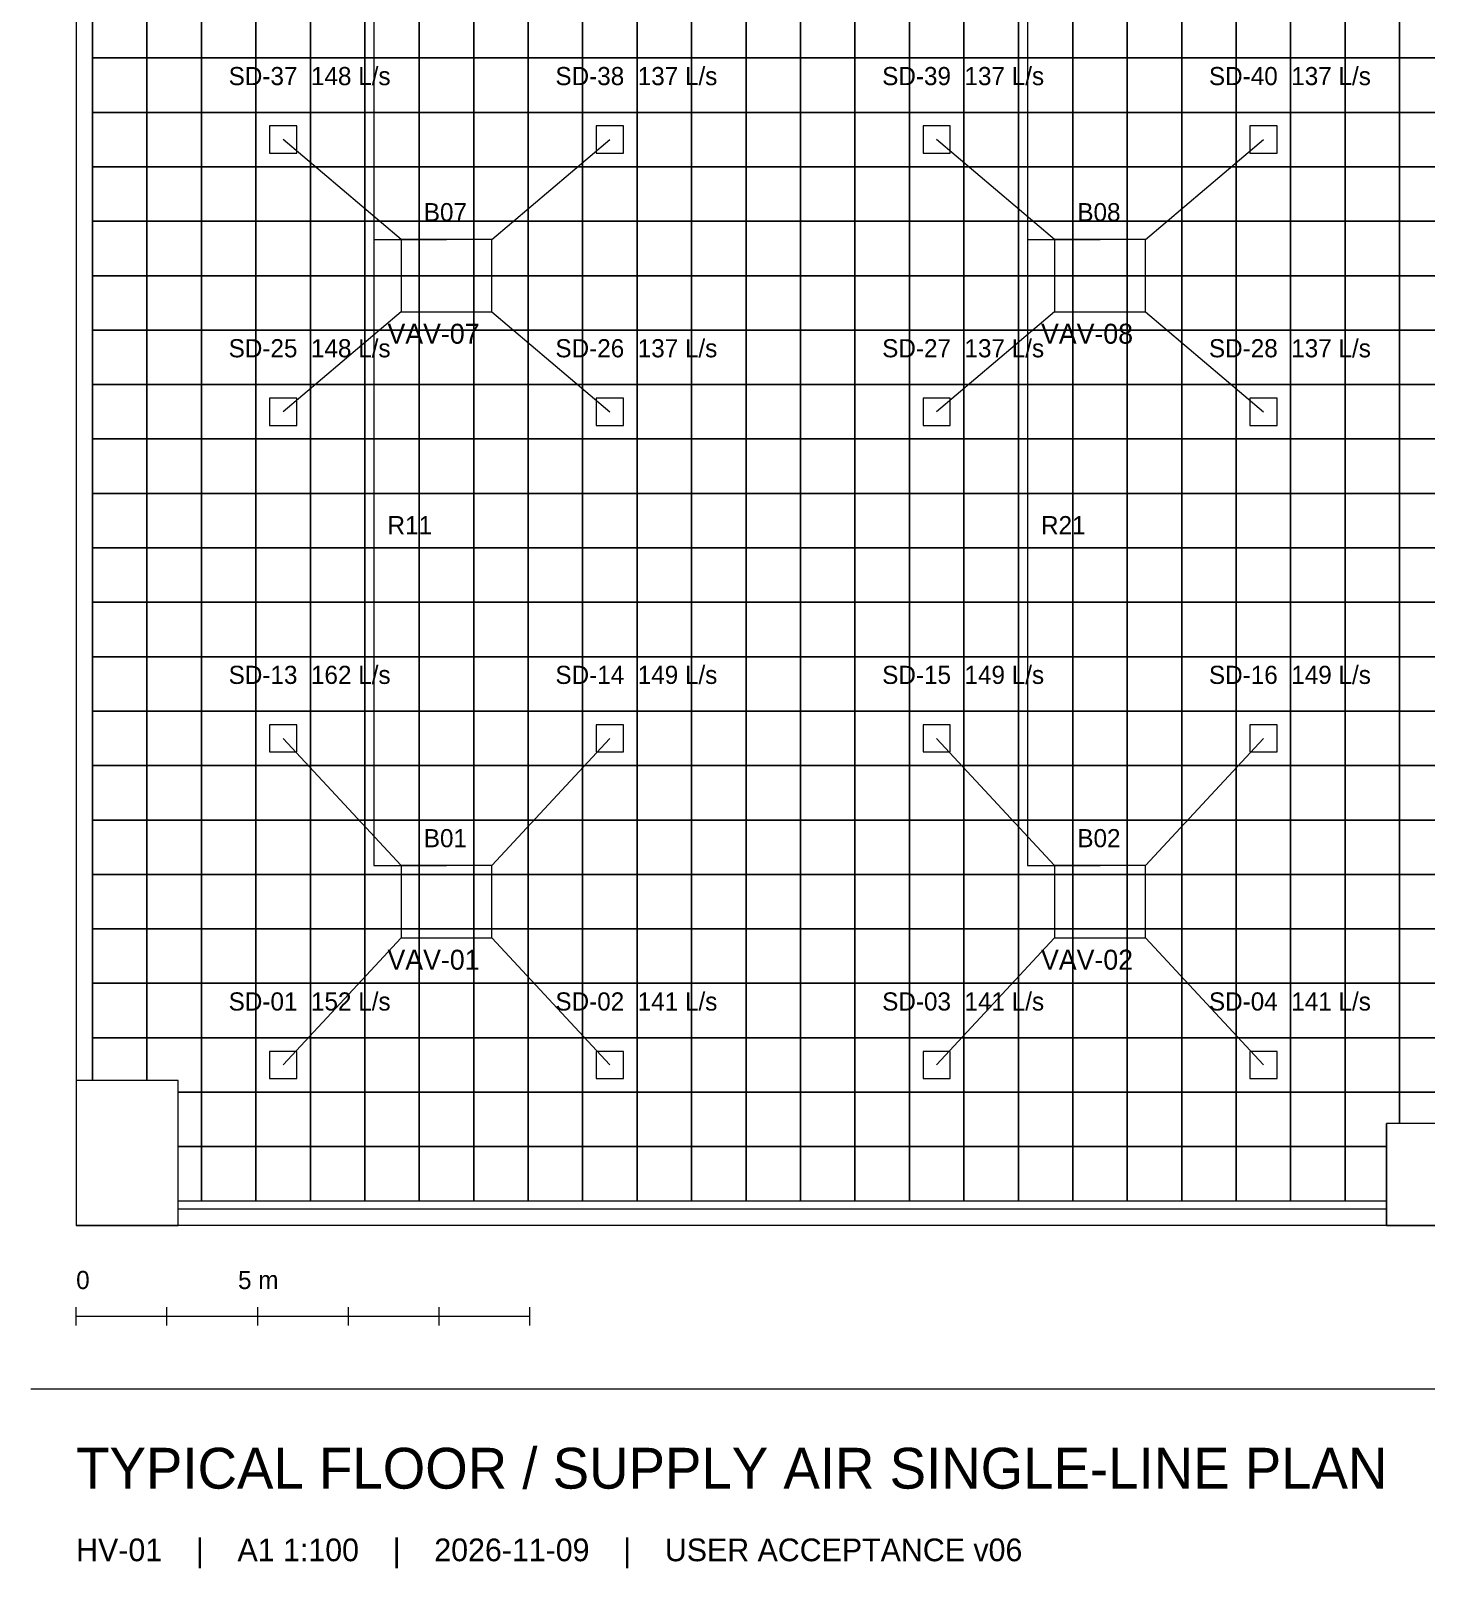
# Model space of a CAD drawing. Header units: millimetres. Extents: x 63846 to 141574, y 12149 to 46142.
# Drawn here: x 63846 to 79220, y 12149 to 29096 of the extents above; entities that cross this region are included whole.
import ezdxf

# ---------------------------------------------------------------- set-up
doc = ezdxf.new("R2010")
doc.units = ezdxf.units.MM
for name, color, linetype, lineweight in [('ARCH', 8, 'Continuous', 5), ('Ceiling Grid', 9, 'Continuous', 5), ('M-DUCT', 5, 'Continuous', 40), ('M-DUCT-TEXT', 5, 'Continuous', 18), ('M-FLEX', 3, 'Continuous', 18), ('M-SUP-DIFF', 5, 'Continuous', 30), ('M-TEXT', 7, 'Continuous', 18), ('M-VAV', 6, 'Continuous', 30)]:
    doc.layers.add(name, color=color, linetype=linetype, lineweight=lineweight)

msp = doc.modelspace()

# ---------------------------------------------------------------- linework, layer by layer
at = {"layer": 'ARCH', "linetype": 'ByBlock', "lineweight": 9}
for p, q in [((64346, 38776), (64346, 15926)), ((64526, 30363), (64526, 17526))]:
    msp.add_line(p, q, dxfattribs=at)
at = {"layer": 'ARCH', "lineweight": 15}
for p, q in [((78783, 15926), (78783, 17051)), ((78783, 16106), (65471, 16106)), ((109346, 15926), (64346, 15926))]:
    msp.add_line(p, q, dxfattribs=at)
for points in [[(64346, 15926), (65471, 15926), (65471, 17526), (64346, 17526)], [(78783, 15926), (79908, 15926), (79908, 17051), (78783, 17051)]]:
    msp.add_lwpolyline(points, close=True, dxfattribs=at)
at = {"layer": 'Ceiling Grid', "lineweight": 15}
for p, q in [((64526, 17996), (65126, 17996)), ((64526, 17526), (64526, 17996)), ((65126, 17996), (65126, 17526)), ((65471, 17396), (65726, 17396)), ((65726, 17396), (65726, 16796)), ((78326, 17396), (78926, 17396)), ((78326, 16796), (78326, 17396)), ((78926, 17396), (78926, 17051)), ((78926, 17396), (79526, 17396)), ((78926, 17051), (78926, 17396)), ((65726, 16796), (65471, 16796)), ((65471, 16796), (65726, 16796)), ((65726, 16796), (65726, 16196)), ((78783, 16796), (78326, 16796)), ((78326, 16796), (78783, 16796)), ((78326, 16196), (78326, 16796)), ((65726, 16196), (65471, 16196)), ((78783, 16196), (78326, 16196))]:
    msp.add_line(p, q, dxfattribs=at)
for points in [[(64526, 29396), (65126, 29396), (65126, 28796), (64526, 28796)], [(65126, 29396), (65726, 29396), (65726, 28796), (65126, 28796)], [(65726, 29396), (66326, 29396), (66326, 28796), (65726, 28796)], [(66326, 29396), (66926, 29396), (66926, 28796), (66326, 28796)], [(66926, 29396), (67526, 29396), (67526, 28796), (66926, 28796)], [(67526, 29396), (68126, 29396), (68126, 28796), (67526, 28796)], [(68126, 29396), (68726, 29396), (68726, 28796), (68126, 28796)], [(68726, 29396), (69326, 29396), (69326, 28796), (68726, 28796)], [(69326, 29396), (69926, 29396), (69926, 28796), (69326, 28796)], [(69926, 29396), (70526, 29396), (70526, 28796), (69926, 28796)], [(70526, 29396), (71126, 29396), (71126, 28796), (70526, 28796)], [(71126, 29396), (71726, 29396), (71726, 28796), (71126, 28796)], [(71726, 29396), (72326, 29396), (72326, 28796), (71726, 28796)], [(72326, 29396), (72926, 29396), (72926, 28796), (72326, 28796)], [(72926, 29396), (73526, 29396), (73526, 28796), (72926, 28796)], [(73526, 29396), (74126, 29396), (74126, 28796), (73526, 28796)], [(74126, 29396), (74726, 29396), (74726, 28796), (74126, 28796)], [(74726, 29396), (75326, 29396), (75326, 28796), (74726, 28796)], [(75326, 29396), (75926, 29396), (75926, 28796), (75326, 28796)], [(75926, 29396), (76526, 29396), (76526, 28796), (75926, 28796)], [(76526, 29396), (77126, 29396), (77126, 28796), (76526, 28796)], [(77126, 29396), (77726, 29396), (77726, 28796), (77126, 28796)], [(77726, 29396), (78326, 29396), (78326, 28796), (77726, 28796)], [(78326, 29396), (78926, 29396), (78926, 28796), (78326, 28796)], [(78926, 29396), (79526, 29396), (79526, 28796), (78926, 28796)], [(64526, 28796), (65126, 28796), (65126, 28196), (64526, 28196)], [(65126, 28796), (65726, 28796), (65726, 28196), (65126, 28196)], [(65726, 28796), (66326, 28796), (66326, 28196), (65726, 28196)], [(66326, 28796), (66926, 28796), (66926, 28196), (66326, 28196)], [(66926, 28796), (67526, 28796), (67526, 28196), (66926, 28196)], [(67526, 28796), (68126, 28796), (68126, 28196), (67526, 28196)], [(68126, 28796), (68726, 28796), (68726, 28196), (68126, 28196)], [(68726, 28796), (69326, 28796), (69326, 28196), (68726, 28196)], [(69326, 28796), (69926, 28796), (69926, 28196), (69326, 28196)], [(69926, 28796), (70526, 28796), (70526, 28196), (69926, 28196)], [(70526, 28796), (71126, 28796), (71126, 28196), (70526, 28196)], [(71126, 28796), (71726, 28796), (71726, 28196), (71126, 28196)], [(71726, 28796), (72326, 28796), (72326, 28196), (71726, 28196)], [(72326, 28796), (72926, 28796), (72926, 28196), (72326, 28196)], [(72926, 28796), (73526, 28796), (73526, 28196), (72926, 28196)], [(73526, 28796), (74126, 28796), (74126, 28196), (73526, 28196)], [(74126, 28796), (74726, 28796), (74726, 28196), (74126, 28196)], [(74726, 28796), (75326, 28796), (75326, 28196), (74726, 28196)], [(75326, 28796), (75926, 28796), (75926, 28196), (75326, 28196)], [(75926, 28796), (76526, 28796), (76526, 28196), (75926, 28196)], [(76526, 28796), (77126, 28796), (77126, 28196), (76526, 28196)], [(77126, 28796), (77726, 28796), (77726, 28196), (77126, 28196)], [(77726, 28796), (78326, 28796), (78326, 28196), (77726, 28196)], [(78326, 28796), (78926, 28796), (78926, 28196), (78326, 28196)], [(78926, 28796), (79526, 28796), (79526, 28196), (78926, 28196)], [(64526, 28196), (65126, 28196), (65126, 27596), (64526, 27596)], [(65126, 28196), (65726, 28196), (65726, 27596), (65126, 27596)], [(65726, 28196), (66326, 28196), (66326, 27596), (65726, 27596)], [(66326, 28196), (66926, 28196), (66926, 27596), (66326, 27596)], [(66926, 28196), (67526, 28196), (67526, 27596), (66926, 27596)], [(67526, 28196), (68126, 28196), (68126, 27596), (67526, 27596)], [(68126, 28196), (68726, 28196), (68726, 27596), (68126, 27596)], [(68726, 28196), (69326, 28196), (69326, 27596), (68726, 27596)], [(69326, 28196), (69926, 28196), (69926, 27596), (69326, 27596)], [(69926, 28196), (70526, 28196), (70526, 27596), (69926, 27596)], [(70526, 28196), (71126, 28196), (71126, 27596), (70526, 27596)], [(71126, 28196), (71726, 28196), (71726, 27596), (71126, 27596)], [(71726, 28196), (72326, 28196), (72326, 27596), (71726, 27596)], [(72326, 28196), (72926, 28196), (72926, 27596), (72326, 27596)], [(72926, 28196), (73526, 28196), (73526, 27596), (72926, 27596)], [(73526, 28196), (74126, 28196), (74126, 27596), (73526, 27596)], [(74126, 28196), (74726, 28196), (74726, 27596), (74126, 27596)], [(74726, 28196), (75326, 28196), (75326, 27596), (74726, 27596)], [(75326, 28196), (75926, 28196), (75926, 27596), (75326, 27596)], [(75926, 28196), (76526, 28196), (76526, 27596), (75926, 27596)], [(76526, 28196), (77126, 28196), (77126, 27596), (76526, 27596)], [(77126, 28196), (77726, 28196), (77726, 27596), (77126, 27596)], [(77726, 28196), (78326, 28196), (78326, 27596), (77726, 27596)], [(78326, 28196), (78926, 28196), (78926, 27596), (78326, 27596)], [(78926, 28196), (79526, 28196), (79526, 27596), (78926, 27596)], [(64526, 27596), (65126, 27596), (65126, 26996), (64526, 26996)], [(65126, 27596), (65726, 27596), (65726, 26996), (65126, 26996)], [(65726, 27596), (66326, 27596), (66326, 26996), (65726, 26996)], [(66326, 27596), (66926, 27596), (66926, 26996), (66326, 26996)], [(66926, 27596), (67526, 27596), (67526, 26996), (66926, 26996)], [(67526, 27596), (68126, 27596), (68126, 26996), (67526, 26996)], [(68126, 27596), (68726, 27596), (68726, 26996), (68126, 26996)], [(68726, 27596), (69326, 27596), (69326, 26996), (68726, 26996)], [(69326, 27596), (69926, 27596), (69926, 26996), (69326, 26996)], [(69926, 27596), (70526, 27596), (70526, 26996), (69926, 26996)], [(70526, 27596), (71126, 27596), (71126, 26996), (70526, 26996)], [(71126, 27596), (71726, 27596), (71726, 26996), (71126, 26996)], [(71726, 27596), (72326, 27596), (72326, 26996), (71726, 26996)], [(72326, 27596), (72926, 27596), (72926, 26996), (72326, 26996)], [(72926, 27596), (73526, 27596), (73526, 26996), (72926, 26996)], [(73526, 27596), (74126, 27596), (74126, 26996), (73526, 26996)], [(74126, 27596), (74726, 27596), (74726, 26996), (74126, 26996)], [(74726, 27596), (75326, 27596), (75326, 26996), (74726, 26996)], [(75326, 27596), (75926, 27596), (75926, 26996), (75326, 26996)], [(75926, 27596), (76526, 27596), (76526, 26996), (75926, 26996)], [(76526, 27596), (77126, 27596), (77126, 26996), (76526, 26996)], [(77126, 27596), (77726, 27596), (77726, 26996), (77126, 26996)], [(77726, 27596), (78326, 27596), (78326, 26996), (77726, 26996)], [(78326, 27596), (78926, 27596), (78926, 26996), (78326, 26996)], [(78926, 27596), (79526, 27596), (79526, 26996), (78926, 26996)], [(64526, 26996), (65126, 26996), (65126, 26396), (64526, 26396)], [(65126, 26996), (65726, 26996), (65726, 26396), (65126, 26396)], [(65726, 26996), (66326, 26996), (66326, 26396), (65726, 26396)], [(66326, 26996), (66926, 26996), (66926, 26396), (66326, 26396)], [(66926, 26996), (67526, 26996), (67526, 26396), (66926, 26396)], [(67526, 26996), (68126, 26996), (68126, 26396), (67526, 26396)], [(68126, 26996), (68726, 26996), (68726, 26396), (68126, 26396)], [(68726, 26996), (69326, 26996), (69326, 26396), (68726, 26396)], [(69326, 26996), (69926, 26996), (69926, 26396), (69326, 26396)], [(69926, 26996), (70526, 26996), (70526, 26396), (69926, 26396)], [(70526, 26996), (71126, 26996), (71126, 26396), (70526, 26396)], [(71126, 26996), (71726, 26996), (71726, 26396), (71126, 26396)], [(71726, 26996), (72326, 26996), (72326, 26396), (71726, 26396)], [(72326, 26996), (72926, 26996), (72926, 26396), (72326, 26396)], [(72926, 26996), (73526, 26996), (73526, 26396), (72926, 26396)], [(73526, 26996), (74126, 26996), (74126, 26396), (73526, 26396)], [(74126, 26996), (74726, 26996), (74726, 26396), (74126, 26396)], [(74726, 26996), (75326, 26996), (75326, 26396), (74726, 26396)], [(75326, 26996), (75926, 26996), (75926, 26396), (75326, 26396)], [(75926, 26996), (76526, 26996), (76526, 26396), (75926, 26396)], [(76526, 26996), (77126, 26996), (77126, 26396), (76526, 26396)], [(77126, 26996), (77726, 26996), (77726, 26396), (77126, 26396)], [(77726, 26996), (78326, 26996), (78326, 26396), (77726, 26396)], [(78326, 26996), (78926, 26996), (78926, 26396), (78326, 26396)], [(78926, 26996), (79526, 26996), (79526, 26396), (78926, 26396)], [(64526, 26396), (65126, 26396), (65126, 25796), (64526, 25796)], [(65126, 26396), (65726, 26396), (65726, 25796), (65126, 25796)], [(65726, 26396), (66326, 26396), (66326, 25796), (65726, 25796)], [(66326, 26396), (66926, 26396), (66926, 25796), (66326, 25796)], [(66926, 26396), (67526, 26396), (67526, 25796), (66926, 25796)], [(67526, 26396), (68126, 26396), (68126, 25796), (67526, 25796)], [(68126, 26396), (68726, 26396), (68726, 25796), (68126, 25796)], [(68726, 26396), (69326, 26396), (69326, 25796), (68726, 25796)], [(69326, 26396), (69926, 26396), (69926, 25796), (69326, 25796)], [(69926, 26396), (70526, 26396), (70526, 25796), (69926, 25796)], [(70526, 26396), (71126, 26396), (71126, 25796), (70526, 25796)], [(71126, 26396), (71726, 26396), (71726, 25796), (71126, 25796)], [(71726, 26396), (72326, 26396), (72326, 25796), (71726, 25796)], [(72326, 26396), (72926, 26396), (72926, 25796), (72326, 25796)], [(72926, 26396), (73526, 26396), (73526, 25796), (72926, 25796)], [(73526, 26396), (74126, 26396), (74126, 25796), (73526, 25796)], [(74126, 26396), (74726, 26396), (74726, 25796), (74126, 25796)], [(74726, 26396), (75326, 26396), (75326, 25796), (74726, 25796)], [(75326, 26396), (75926, 26396), (75926, 25796), (75326, 25796)], [(75926, 26396), (76526, 26396), (76526, 25796), (75926, 25796)], [(76526, 26396), (77126, 26396), (77126, 25796), (76526, 25796)], [(77126, 26396), (77726, 26396), (77726, 25796), (77126, 25796)], [(77726, 26396), (78326, 26396), (78326, 25796), (77726, 25796)], [(78326, 26396), (78926, 26396), (78926, 25796), (78326, 25796)], [(78926, 26396), (79526, 26396), (79526, 25796), (78926, 25796)], [(64526, 25796), (65126, 25796), (65126, 25196), (64526, 25196)], [(65126, 25796), (65726, 25796), (65726, 25196), (65126, 25196)], [(65726, 25796), (66326, 25796), (66326, 25196), (65726, 25196)], [(66326, 25796), (66926, 25796), (66926, 25196), (66326, 25196)], [(66926, 25796), (67526, 25796), (67526, 25196), (66926, 25196)], [(67526, 25796), (68126, 25796), (68126, 25196), (67526, 25196)], [(68126, 25796), (68726, 25796), (68726, 25196), (68126, 25196)], [(68726, 25796), (69326, 25796), (69326, 25196), (68726, 25196)], [(69326, 25796), (69926, 25796), (69926, 25196), (69326, 25196)], [(69926, 25796), (70526, 25796), (70526, 25196), (69926, 25196)], [(70526, 25796), (71126, 25796), (71126, 25196), (70526, 25196)], [(71126, 25796), (71726, 25796), (71726, 25196), (71126, 25196)], [(71726, 25796), (72326, 25796), (72326, 25196), (71726, 25196)], [(72326, 25796), (72926, 25796), (72926, 25196), (72326, 25196)], [(72926, 25796), (73526, 25796), (73526, 25196), (72926, 25196)], [(73526, 25796), (74126, 25796), (74126, 25196), (73526, 25196)], [(74126, 25796), (74726, 25796), (74726, 25196), (74126, 25196)], [(74726, 25796), (75326, 25796), (75326, 25196), (74726, 25196)], [(75326, 25796), (75926, 25796), (75926, 25196), (75326, 25196)], [(75926, 25796), (76526, 25796), (76526, 25196), (75926, 25196)], [(76526, 25796), (77126, 25796), (77126, 25196), (76526, 25196)], [(77126, 25796), (77726, 25796), (77726, 25196), (77126, 25196)], [(77726, 25796), (78326, 25796), (78326, 25196), (77726, 25196)], [(78326, 25796), (78926, 25796), (78926, 25196), (78326, 25196)], [(78926, 25796), (79526, 25796), (79526, 25196), (78926, 25196)], [(64526, 25196), (65126, 25196), (65126, 24596), (64526, 24596)], [(65126, 25196), (65726, 25196), (65726, 24596), (65126, 24596)], [(65726, 25196), (66326, 25196), (66326, 24596), (65726, 24596)], [(66326, 25196), (66926, 25196), (66926, 24596), (66326, 24596)], [(66926, 25196), (67526, 25196), (67526, 24596), (66926, 24596)], [(67526, 25196), (68126, 25196), (68126, 24596), (67526, 24596)], [(68126, 25196), (68726, 25196), (68726, 24596), (68126, 24596)], [(68726, 25196), (69326, 25196), (69326, 24596), (68726, 24596)], [(69326, 25196), (69926, 25196), (69926, 24596), (69326, 24596)], [(69926, 25196), (70526, 25196), (70526, 24596), (69926, 24596)], [(70526, 25196), (71126, 25196), (71126, 24596), (70526, 24596)], [(71126, 25196), (71726, 25196), (71726, 24596), (71126, 24596)], [(71726, 25196), (72326, 25196), (72326, 24596), (71726, 24596)], [(72326, 25196), (72926, 25196), (72926, 24596), (72326, 24596)], [(72926, 25196), (73526, 25196), (73526, 24596), (72926, 24596)], [(73526, 25196), (74126, 25196), (74126, 24596), (73526, 24596)], [(74126, 25196), (74726, 25196), (74726, 24596), (74126, 24596)], [(74726, 25196), (75326, 25196), (75326, 24596), (74726, 24596)], [(75326, 25196), (75926, 25196), (75926, 24596), (75326, 24596)], [(75926, 25196), (76526, 25196), (76526, 24596), (75926, 24596)], [(76526, 25196), (77126, 25196), (77126, 24596), (76526, 24596)], [(77126, 25196), (77726, 25196), (77726, 24596), (77126, 24596)], [(77726, 25196), (78326, 25196), (78326, 24596), (77726, 24596)], [(78326, 25196), (78926, 25196), (78926, 24596), (78326, 24596)], [(78926, 25196), (79526, 25196), (79526, 24596), (78926, 24596)], [(64526, 24596), (65126, 24596), (65126, 23996), (64526, 23996)], [(65126, 24596), (65726, 24596), (65726, 23996), (65126, 23996)], [(65726, 24596), (66326, 24596), (66326, 23996), (65726, 23996)], [(66326, 24596), (66926, 24596), (66926, 23996), (66326, 23996)], [(66926, 24596), (67526, 24596), (67526, 23996), (66926, 23996)], [(67526, 24596), (68126, 24596), (68126, 23996), (67526, 23996)], [(68126, 24596), (68726, 24596), (68726, 23996), (68126, 23996)], [(68726, 24596), (69326, 24596), (69326, 23996), (68726, 23996)], [(69326, 24596), (69926, 24596), (69926, 23996), (69326, 23996)], [(69926, 24596), (70526, 24596), (70526, 23996), (69926, 23996)], [(70526, 24596), (71126, 24596), (71126, 23996), (70526, 23996)], [(71126, 24596), (71726, 24596), (71726, 23996), (71126, 23996)], [(71726, 24596), (72326, 24596), (72326, 23996), (71726, 23996)], [(72326, 24596), (72926, 24596), (72926, 23996), (72326, 23996)], [(72926, 24596), (73526, 24596), (73526, 23996), (72926, 23996)], [(73526, 24596), (74126, 24596), (74126, 23996), (73526, 23996)], [(74126, 24596), (74726, 24596), (74726, 23996), (74126, 23996)], [(74726, 24596), (75326, 24596), (75326, 23996), (74726, 23996)], [(75326, 24596), (75926, 24596), (75926, 23996), (75326, 23996)], [(75926, 24596), (76526, 24596), (76526, 23996), (75926, 23996)], [(76526, 24596), (77126, 24596), (77126, 23996), (76526, 23996)], [(77126, 24596), (77726, 24596), (77726, 23996), (77126, 23996)], [(77726, 24596), (78326, 24596), (78326, 23996), (77726, 23996)], [(78326, 24596), (78926, 24596), (78926, 23996), (78326, 23996)], [(78926, 24596), (79526, 24596), (79526, 23996), (78926, 23996)], [(64526, 23996), (65126, 23996), (65126, 23396), (64526, 23396)], [(65126, 23996), (65726, 23996), (65726, 23396), (65126, 23396)], [(65726, 23996), (66326, 23996), (66326, 23396), (65726, 23396)], [(66326, 23996), (66926, 23996), (66926, 23396), (66326, 23396)], [(66926, 23996), (67526, 23996), (67526, 23396), (66926, 23396)], [(67526, 23996), (68126, 23996), (68126, 23396), (67526, 23396)], [(68126, 23996), (68726, 23996), (68726, 23396), (68126, 23396)], [(68726, 23996), (69326, 23996), (69326, 23396), (68726, 23396)], [(69326, 23996), (69926, 23996), (69926, 23396), (69326, 23396)], [(69926, 23996), (70526, 23996), (70526, 23396), (69926, 23396)], [(70526, 23996), (71126, 23996), (71126, 23396), (70526, 23396)], [(71126, 23996), (71726, 23996), (71726, 23396), (71126, 23396)], [(71726, 23996), (72326, 23996), (72326, 23396), (71726, 23396)], [(72326, 23996), (72926, 23996), (72926, 23396), (72326, 23396)], [(72926, 23996), (73526, 23996), (73526, 23396), (72926, 23396)], [(73526, 23996), (74126, 23996), (74126, 23396), (73526, 23396)], [(74126, 23996), (74726, 23996), (74726, 23396), (74126, 23396)], [(74726, 23996), (75326, 23996), (75326, 23396), (74726, 23396)], [(75326, 23996), (75926, 23996), (75926, 23396), (75326, 23396)], [(75926, 23996), (76526, 23996), (76526, 23396), (75926, 23396)], [(76526, 23996), (77126, 23996), (77126, 23396), (76526, 23396)], [(77126, 23996), (77726, 23996), (77726, 23396), (77126, 23396)], [(77726, 23996), (78326, 23996), (78326, 23396), (77726, 23396)], [(78326, 23996), (78926, 23996), (78926, 23396), (78326, 23396)], [(78926, 23996), (79526, 23996), (79526, 23396), (78926, 23396)], [(64526, 23396), (65126, 23396), (65126, 22796), (64526, 22796)], [(65126, 23396), (65726, 23396), (65726, 22796), (65126, 22796)], [(65726, 23396), (66326, 23396), (66326, 22796), (65726, 22796)], [(66326, 23396), (66926, 23396), (66926, 22796), (66326, 22796)], [(66926, 23396), (67526, 23396), (67526, 22796), (66926, 22796)], [(67526, 23396), (68126, 23396), (68126, 22796), (67526, 22796)], [(68126, 23396), (68726, 23396), (68726, 22796), (68126, 22796)], [(68726, 23396), (69326, 23396), (69326, 22796), (68726, 22796)], [(69326, 23396), (69926, 23396), (69926, 22796), (69326, 22796)], [(69926, 23396), (70526, 23396), (70526, 22796), (69926, 22796)], [(70526, 23396), (71126, 23396), (71126, 22796), (70526, 22796)], [(71126, 23396), (71726, 23396), (71726, 22796), (71126, 22796)], [(71726, 23396), (72326, 23396), (72326, 22796), (71726, 22796)], [(72326, 23396), (72926, 23396), (72926, 22796), (72326, 22796)], [(72926, 23396), (73526, 23396), (73526, 22796), (72926, 22796)], [(73526, 23396), (74126, 23396), (74126, 22796), (73526, 22796)], [(74126, 23396), (74726, 23396), (74726, 22796), (74126, 22796)], [(74726, 23396), (75326, 23396), (75326, 22796), (74726, 22796)], [(75326, 23396), (75926, 23396), (75926, 22796), (75326, 22796)], [(75926, 23396), (76526, 23396), (76526, 22796), (75926, 22796)], [(76526, 23396), (77126, 23396), (77126, 22796), (76526, 22796)], [(77126, 23396), (77726, 23396), (77726, 22796), (77126, 22796)], [(77726, 23396), (78326, 23396), (78326, 22796), (77726, 22796)], [(78326, 23396), (78926, 23396), (78926, 22796), (78326, 22796)], [(78926, 23396), (79526, 23396), (79526, 22796), (78926, 22796)], [(64526, 22796), (65126, 22796), (65126, 22196), (64526, 22196)], [(65126, 22796), (65726, 22796), (65726, 22196), (65126, 22196)], [(65726, 22796), (66326, 22796), (66326, 22196), (65726, 22196)], [(66326, 22796), (66926, 22796), (66926, 22196), (66326, 22196)], [(66926, 22796), (67526, 22796), (67526, 22196), (66926, 22196)], [(67526, 22796), (68126, 22796), (68126, 22196), (67526, 22196)], [(68126, 22796), (68726, 22796), (68726, 22196), (68126, 22196)], [(68726, 22796), (69326, 22796), (69326, 22196), (68726, 22196)], [(69326, 22796), (69926, 22796), (69926, 22196), (69326, 22196)], [(69926, 22796), (70526, 22796), (70526, 22196), (69926, 22196)], [(70526, 22796), (71126, 22796), (71126, 22196), (70526, 22196)], [(71126, 22796), (71726, 22796), (71726, 22196), (71126, 22196)], [(71726, 22796), (72326, 22796), (72326, 22196), (71726, 22196)], [(72326, 22796), (72926, 22796), (72926, 22196), (72326, 22196)], [(72926, 22796), (73526, 22796), (73526, 22196), (72926, 22196)], [(73526, 22796), (74126, 22796), (74126, 22196), (73526, 22196)], [(74126, 22796), (74726, 22796), (74726, 22196), (74126, 22196)], [(74726, 22796), (75326, 22796), (75326, 22196), (74726, 22196)], [(75326, 22796), (75926, 22796), (75926, 22196), (75326, 22196)], [(75926, 22796), (76526, 22796), (76526, 22196), (75926, 22196)], [(76526, 22796), (77126, 22796), (77126, 22196), (76526, 22196)], [(77126, 22796), (77726, 22796), (77726, 22196), (77126, 22196)], [(77726, 22796), (78326, 22796), (78326, 22196), (77726, 22196)], [(78326, 22796), (78926, 22796), (78926, 22196), (78326, 22196)], [(78926, 22796), (79526, 22796), (79526, 22196), (78926, 22196)], [(64526, 22196), (65126, 22196), (65126, 21596), (64526, 21596)], [(65126, 22196), (65726, 22196), (65726, 21596), (65126, 21596)], [(65726, 22196), (66326, 22196), (66326, 21596), (65726, 21596)], [(66326, 22196), (66926, 22196), (66926, 21596), (66326, 21596)], [(66926, 22196), (67526, 22196), (67526, 21596), (66926, 21596)], [(67526, 22196), (68126, 22196), (68126, 21596), (67526, 21596)], [(68126, 22196), (68726, 22196), (68726, 21596), (68126, 21596)], [(68726, 22196), (69326, 22196), (69326, 21596), (68726, 21596)], [(69326, 22196), (69926, 22196), (69926, 21596), (69326, 21596)], [(69926, 22196), (70526, 22196), (70526, 21596), (69926, 21596)], [(70526, 22196), (71126, 22196), (71126, 21596), (70526, 21596)], [(71126, 22196), (71726, 22196), (71726, 21596), (71126, 21596)], [(71726, 22196), (72326, 22196), (72326, 21596), (71726, 21596)], [(72326, 22196), (72926, 22196), (72926, 21596), (72326, 21596)], [(72926, 22196), (73526, 22196), (73526, 21596), (72926, 21596)], [(73526, 22196), (74126, 22196), (74126, 21596), (73526, 21596)], [(74126, 22196), (74726, 22196), (74726, 21596), (74126, 21596)], [(74726, 22196), (75326, 22196), (75326, 21596), (74726, 21596)], [(75326, 22196), (75926, 22196), (75926, 21596), (75326, 21596)], [(75926, 22196), (76526, 22196), (76526, 21596), (75926, 21596)], [(76526, 22196), (77126, 22196), (77126, 21596), (76526, 21596)], [(77126, 22196), (77726, 22196), (77726, 21596), (77126, 21596)], [(77726, 22196), (78326, 22196), (78326, 21596), (77726, 21596)], [(78326, 22196), (78926, 22196), (78926, 21596), (78326, 21596)], [(78926, 22196), (79526, 22196), (79526, 21596), (78926, 21596)], [(64526, 21596), (65126, 21596), (65126, 20996), (64526, 20996)], [(65126, 21596), (65726, 21596), (65726, 20996), (65126, 20996)], [(65726, 21596), (66326, 21596), (66326, 20996), (65726, 20996)], [(66326, 21596), (66926, 21596), (66926, 20996), (66326, 20996)], [(66926, 21596), (67526, 21596), (67526, 20996), (66926, 20996)], [(67526, 21596), (68126, 21596), (68126, 20996), (67526, 20996)], [(68126, 21596), (68726, 21596), (68726, 20996), (68126, 20996)], [(68726, 21596), (69326, 21596), (69326, 20996), (68726, 20996)], [(69326, 21596), (69926, 21596), (69926, 20996), (69326, 20996)], [(69926, 21596), (70526, 21596), (70526, 20996), (69926, 20996)], [(70526, 21596), (71126, 21596), (71126, 20996), (70526, 20996)], [(71126, 21596), (71726, 21596), (71726, 20996), (71126, 20996)], [(71726, 21596), (72326, 21596), (72326, 20996), (71726, 20996)], [(72326, 21596), (72926, 21596), (72926, 20996), (72326, 20996)], [(72926, 21596), (73526, 21596), (73526, 20996), (72926, 20996)], [(73526, 21596), (74126, 21596), (74126, 20996), (73526, 20996)], [(74126, 21596), (74726, 21596), (74726, 20996), (74126, 20996)], [(74726, 21596), (75326, 21596), (75326, 20996), (74726, 20996)], [(75326, 21596), (75926, 21596), (75926, 20996), (75326, 20996)], [(75926, 21596), (76526, 21596), (76526, 20996), (75926, 20996)], [(76526, 21596), (77126, 21596), (77126, 20996), (76526, 20996)], [(77126, 21596), (77726, 21596), (77726, 20996), (77126, 20996)], [(77726, 21596), (78326, 21596), (78326, 20996), (77726, 20996)], [(78326, 21596), (78926, 21596), (78926, 20996), (78326, 20996)], [(78926, 21596), (79526, 21596), (79526, 20996), (78926, 20996)], [(64526, 20996), (65126, 20996), (65126, 20396), (64526, 20396)], [(65126, 20996), (65726, 20996), (65726, 20396), (65126, 20396)], [(65726, 20996), (66326, 20996), (66326, 20396), (65726, 20396)], [(66326, 20996), (66926, 20996), (66926, 20396), (66326, 20396)], [(66926, 20996), (67526, 20996), (67526, 20396), (66926, 20396)], [(67526, 20996), (68126, 20996), (68126, 20396), (67526, 20396)], [(68126, 20996), (68726, 20996), (68726, 20396), (68126, 20396)], [(68726, 20996), (69326, 20996), (69326, 20396), (68726, 20396)], [(69326, 20996), (69926, 20996), (69926, 20396), (69326, 20396)], [(69926, 20996), (70526, 20996), (70526, 20396), (69926, 20396)], [(70526, 20996), (71126, 20996), (71126, 20396), (70526, 20396)], [(71126, 20996), (71726, 20996), (71726, 20396), (71126, 20396)], [(71726, 20996), (72326, 20996), (72326, 20396), (71726, 20396)], [(72326, 20996), (72926, 20996), (72926, 20396), (72326, 20396)], [(72926, 20996), (73526, 20996), (73526, 20396), (72926, 20396)], [(73526, 20996), (74126, 20996), (74126, 20396), (73526, 20396)], [(74126, 20996), (74726, 20996), (74726, 20396), (74126, 20396)], [(74726, 20996), (75326, 20996), (75326, 20396), (74726, 20396)], [(75326, 20996), (75926, 20996), (75926, 20396), (75326, 20396)], [(75926, 20996), (76526, 20996), (76526, 20396), (75926, 20396)], [(76526, 20996), (77126, 20996), (77126, 20396), (76526, 20396)], [(77126, 20996), (77726, 20996), (77726, 20396), (77126, 20396)], [(77726, 20996), (78326, 20996), (78326, 20396), (77726, 20396)], [(78326, 20996), (78926, 20996), (78926, 20396), (78326, 20396)], [(78926, 20996), (79526, 20996), (79526, 20396), (78926, 20396)], [(64526, 20396), (65126, 20396), (65126, 19796), (64526, 19796)], [(65126, 20396), (65726, 20396), (65726, 19796), (65126, 19796)], [(65726, 20396), (66326, 20396), (66326, 19796), (65726, 19796)], [(66326, 20396), (66926, 20396), (66926, 19796), (66326, 19796)], [(66926, 20396), (67526, 20396), (67526, 19796), (66926, 19796)], [(67526, 20396), (68126, 20396), (68126, 19796), (67526, 19796)], [(68126, 20396), (68726, 20396), (68726, 19796), (68126, 19796)], [(68726, 20396), (69326, 20396), (69326, 19796), (68726, 19796)], [(69326, 20396), (69926, 20396), (69926, 19796), (69326, 19796)], [(69926, 20396), (70526, 20396), (70526, 19796), (69926, 19796)], [(70526, 20396), (71126, 20396), (71126, 19796), (70526, 19796)], [(71126, 20396), (71726, 20396), (71726, 19796), (71126, 19796)], [(71726, 20396), (72326, 20396), (72326, 19796), (71726, 19796)], [(72326, 20396), (72926, 20396), (72926, 19796), (72326, 19796)], [(72926, 20396), (73526, 20396), (73526, 19796), (72926, 19796)], [(73526, 20396), (74126, 20396), (74126, 19796), (73526, 19796)], [(74126, 20396), (74726, 20396), (74726, 19796), (74126, 19796)], [(74726, 20396), (75326, 20396), (75326, 19796), (74726, 19796)], [(75326, 20396), (75926, 20396), (75926, 19796), (75326, 19796)], [(75926, 20396), (76526, 20396), (76526, 19796), (75926, 19796)], [(76526, 20396), (77126, 20396), (77126, 19796), (76526, 19796)], [(77126, 20396), (77726, 20396), (77726, 19796), (77126, 19796)], [(77726, 20396), (78326, 20396), (78326, 19796), (77726, 19796)], [(78326, 20396), (78926, 20396), (78926, 19796), (78326, 19796)], [(78926, 20396), (79526, 20396), (79526, 19796), (78926, 19796)], [(64526, 19796), (65126, 19796), (65126, 19196), (64526, 19196)], [(65126, 19796), (65726, 19796), (65726, 19196), (65126, 19196)], [(65726, 19796), (66326, 19796), (66326, 19196), (65726, 19196)], [(66326, 19796), (66926, 19796), (66926, 19196), (66326, 19196)], [(66926, 19796), (67526, 19796), (67526, 19196), (66926, 19196)], [(67526, 19796), (68126, 19796), (68126, 19196), (67526, 19196)], [(68126, 19796), (68726, 19796), (68726, 19196), (68126, 19196)], [(68726, 19796), (69326, 19796), (69326, 19196), (68726, 19196)], [(69326, 19796), (69926, 19796), (69926, 19196), (69326, 19196)], [(69926, 19796), (70526, 19796), (70526, 19196), (69926, 19196)], [(70526, 19796), (71126, 19796), (71126, 19196), (70526, 19196)], [(71126, 19796), (71726, 19796), (71726, 19196), (71126, 19196)], [(71726, 19796), (72326, 19796), (72326, 19196), (71726, 19196)], [(72326, 19796), (72926, 19796), (72926, 19196), (72326, 19196)], [(72926, 19796), (73526, 19796), (73526, 19196), (72926, 19196)], [(73526, 19796), (74126, 19796), (74126, 19196), (73526, 19196)], [(74126, 19796), (74726, 19796), (74726, 19196), (74126, 19196)], [(74726, 19796), (75326, 19796), (75326, 19196), (74726, 19196)], [(75326, 19796), (75926, 19796), (75926, 19196), (75326, 19196)], [(75926, 19796), (76526, 19796), (76526, 19196), (75926, 19196)], [(76526, 19796), (77126, 19796), (77126, 19196), (76526, 19196)], [(77126, 19796), (77726, 19796), (77726, 19196), (77126, 19196)], [(77726, 19796), (78326, 19796), (78326, 19196), (77726, 19196)], [(78326, 19796), (78926, 19796), (78926, 19196), (78326, 19196)], [(78926, 19796), (79526, 19796), (79526, 19196), (78926, 19196)], [(64526, 19196), (65126, 19196), (65126, 18596), (64526, 18596)], [(65126, 19196), (65726, 19196), (65726, 18596), (65126, 18596)], [(65726, 19196), (66326, 19196), (66326, 18596), (65726, 18596)], [(66326, 19196), (66926, 19196), (66926, 18596), (66326, 18596)], [(66926, 19196), (67526, 19196), (67526, 18596), (66926, 18596)], [(67526, 19196), (68126, 19196), (68126, 18596), (67526, 18596)], [(68126, 19196), (68726, 19196), (68726, 18596), (68126, 18596)], [(68726, 19196), (69326, 19196), (69326, 18596), (68726, 18596)], [(69326, 19196), (69926, 19196), (69926, 18596), (69326, 18596)], [(69926, 19196), (70526, 19196), (70526, 18596), (69926, 18596)], [(70526, 19196), (71126, 19196), (71126, 18596), (70526, 18596)], [(71126, 19196), (71726, 19196), (71726, 18596), (71126, 18596)], [(71726, 19196), (72326, 19196), (72326, 18596), (71726, 18596)], [(72326, 19196), (72926, 19196), (72926, 18596), (72326, 18596)], [(72926, 19196), (73526, 19196), (73526, 18596), (72926, 18596)], [(73526, 19196), (74126, 19196), (74126, 18596), (73526, 18596)], [(74126, 19196), (74726, 19196), (74726, 18596), (74126, 18596)], [(74726, 19196), (75326, 19196), (75326, 18596), (74726, 18596)], [(75326, 19196), (75926, 19196), (75926, 18596), (75326, 18596)], [(75926, 19196), (76526, 19196), (76526, 18596), (75926, 18596)], [(76526, 19196), (77126, 19196), (77126, 18596), (76526, 18596)], [(77126, 19196), (77726, 19196), (77726, 18596), (77126, 18596)], [(77726, 19196), (78326, 19196), (78326, 18596), (77726, 18596)], [(78326, 19196), (78926, 19196), (78926, 18596), (78326, 18596)], [(78926, 19196), (79526, 19196), (79526, 18596), (78926, 18596)], [(64526, 18596), (65126, 18596), (65126, 17996), (64526, 17996)], [(65126, 18596), (65726, 18596), (65726, 17996), (65126, 17996)], [(65726, 18596), (66326, 18596), (66326, 17996), (65726, 17996)], [(66326, 18596), (66926, 18596), (66926, 17996), (66326, 17996)], [(66926, 18596), (67526, 18596), (67526, 17996), (66926, 17996)], [(67526, 18596), (68126, 18596), (68126, 17996), (67526, 17996)], [(68126, 18596), (68726, 18596), (68726, 17996), (68126, 17996)], [(68726, 18596), (69326, 18596), (69326, 17996), (68726, 17996)], [(69326, 18596), (69926, 18596), (69926, 17996), (69326, 17996)], [(69926, 18596), (70526, 18596), (70526, 17996), (69926, 17996)], [(70526, 18596), (71126, 18596), (71126, 17996), (70526, 17996)], [(71126, 18596), (71726, 18596), (71726, 17996), (71126, 17996)], [(71726, 18596), (72326, 18596), (72326, 17996), (71726, 17996)], [(72326, 18596), (72926, 18596), (72926, 17996), (72326, 17996)], [(72926, 18596), (73526, 18596), (73526, 17996), (72926, 17996)], [(73526, 18596), (74126, 18596), (74126, 17996), (73526, 17996)], [(74126, 18596), (74726, 18596), (74726, 17996), (74126, 17996)], [(74726, 18596), (75326, 18596), (75326, 17996), (74726, 17996)], [(75326, 18596), (75926, 18596), (75926, 17996), (75326, 17996)], [(75926, 18596), (76526, 18596), (76526, 17996), (75926, 17996)], [(76526, 18596), (77126, 18596), (77126, 17996), (76526, 17996)], [(77126, 18596), (77726, 18596), (77726, 17996), (77126, 17996)], [(77726, 18596), (78326, 18596), (78326, 17996), (77726, 17996)], [(78326, 18596), (78926, 18596), (78926, 17996), (78326, 17996)], [(78926, 18596), (79526, 18596), (79526, 17996), (78926, 17996)], [(65726, 17996), (66326, 17996), (66326, 17396), (65726, 17396)], [(66326, 17996), (66926, 17996), (66926, 17396), (66326, 17396)], [(66926, 17996), (67526, 17996), (67526, 17396), (66926, 17396)], [(67526, 17996), (68126, 17996), (68126, 17396), (67526, 17396)], [(68126, 17996), (68726, 17996), (68726, 17396), (68126, 17396)], [(68726, 17996), (69326, 17996), (69326, 17396), (68726, 17396)], [(69326, 17996), (69926, 17996), (69926, 17396), (69326, 17396)], [(69926, 17996), (70526, 17996), (70526, 17396), (69926, 17396)], [(70526, 17996), (71126, 17996), (71126, 17396), (70526, 17396)], [(71126, 17996), (71726, 17996), (71726, 17396), (71126, 17396)], [(71726, 17996), (72326, 17996), (72326, 17396), (71726, 17396)], [(72326, 17996), (72926, 17996), (72926, 17396), (72326, 17396)], [(72926, 17996), (73526, 17996), (73526, 17396), (72926, 17396)], [(73526, 17996), (74126, 17996), (74126, 17396), (73526, 17396)], [(74126, 17996), (74726, 17996), (74726, 17396), (74126, 17396)], [(74726, 17996), (75326, 17996), (75326, 17396), (74726, 17396)], [(75326, 17996), (75926, 17996), (75926, 17396), (75326, 17396)], [(75926, 17996), (76526, 17996), (76526, 17396), (75926, 17396)], [(76526, 17996), (77126, 17996), (77126, 17396), (76526, 17396)], [(77126, 17996), (77726, 17996), (77726, 17396), (77126, 17396)], [(77726, 17996), (78326, 17996), (78326, 17396), (77726, 17396)], [(78326, 17996), (78926, 17996), (78926, 17396), (78326, 17396)], [(78926, 17996), (79526, 17996), (79526, 17396), (78926, 17396)], [(65726, 17396), (66326, 17396), (66326, 16796), (65726, 16796)], [(66326, 17396), (66926, 17396), (66926, 16796), (66326, 16796)], [(66926, 17396), (67526, 17396), (67526, 16796), (66926, 16796)], [(67526, 17396), (68126, 17396), (68126, 16796), (67526, 16796)], [(68126, 17396), (68726, 17396), (68726, 16796), (68126, 16796)], [(68726, 17396), (69326, 17396), (69326, 16796), (68726, 16796)], [(69326, 17396), (69926, 17396), (69926, 16796), (69326, 16796)], [(69926, 17396), (70526, 17396), (70526, 16796), (69926, 16796)], [(70526, 17396), (71126, 17396), (71126, 16796), (70526, 16796)], [(71126, 17396), (71726, 17396), (71726, 16796), (71126, 16796)], [(71726, 17396), (72326, 17396), (72326, 16796), (71726, 16796)], [(72326, 17396), (72926, 17396), (72926, 16796), (72326, 16796)], [(72926, 17396), (73526, 17396), (73526, 16796), (72926, 16796)], [(73526, 17396), (74126, 17396), (74126, 16796), (73526, 16796)], [(74126, 17396), (74726, 17396), (74726, 16796), (74126, 16796)], [(74726, 17396), (75326, 17396), (75326, 16796), (74726, 16796)], [(75326, 17396), (75926, 17396), (75926, 16796), (75326, 16796)], [(75926, 17396), (76526, 17396), (76526, 16796), (75926, 16796)], [(76526, 17396), (77126, 17396), (77126, 16796), (76526, 16796)], [(77126, 17396), (77726, 17396), (77726, 16796), (77126, 16796)], [(77726, 17396), (78326, 17396), (78326, 16796), (77726, 16796)], [(65726, 16796), (66326, 16796), (66326, 16196), (65726, 16196)], [(66326, 16796), (66926, 16796), (66926, 16196), (66326, 16196)], [(66926, 16796), (67526, 16796), (67526, 16196), (66926, 16196)], [(67526, 16796), (68126, 16796), (68126, 16196), (67526, 16196)], [(68126, 16796), (68726, 16796), (68726, 16196), (68126, 16196)], [(68726, 16796), (69326, 16796), (69326, 16196), (68726, 16196)], [(69326, 16796), (69926, 16796), (69926, 16196), (69326, 16196)], [(69926, 16796), (70526, 16796), (70526, 16196), (69926, 16196)], [(70526, 16796), (71126, 16796), (71126, 16196), (70526, 16196)], [(71126, 16796), (71726, 16796), (71726, 16196), (71126, 16196)], [(71726, 16796), (72326, 16796), (72326, 16196), (71726, 16196)], [(72326, 16796), (72926, 16796), (72926, 16196), (72326, 16196)], [(72926, 16796), (73526, 16796), (73526, 16196), (72926, 16196)], [(73526, 16796), (74126, 16796), (74126, 16196), (73526, 16196)], [(74126, 16796), (74726, 16796), (74726, 16196), (74126, 16196)], [(74726, 16796), (75326, 16796), (75326, 16196), (74726, 16196)], [(75326, 16796), (75926, 16796), (75926, 16196), (75326, 16196)], [(75926, 16796), (76526, 16796), (76526, 16196), (75926, 16196)], [(76526, 16796), (77126, 16796), (77126, 16196), (76526, 16196)], [(77126, 16796), (77726, 16796), (77726, 16196), (77126, 16196)], [(77726, 16796), (78326, 16796), (78326, 16196), (77726, 16196)]]:
    msp.add_lwpolyline(points, close=True, dxfattribs=at)
msp.add_lwpolyline([(65126, 17526), (65126, 17996), (65726, 17996), (65726, 17396), (65471, 17396)], dxfattribs=at)
at = {"layer": 'M-DUCT', "lineweight": 15}
for p, q in [((67626, 33696), (67626, 26796)), ((74826, 33696), (74826, 26796)), ((67626, 26796), (68426, 26796)), ((67626, 26796), (67626, 19896)), ((74826, 26796), (75626, 26796)), ((74826, 26796), (74826, 19896)), ((67626, 19896), (68426, 19896)), ((74826, 19896), (75626, 19896))]:
    msp.add_line(p, q, dxfattribs=at)
at = {"layer": 'M-FLEX', "lineweight": 15}
for p, q in [((67926, 26796), (66626, 27896)), ((68926, 26796), (70226, 27896)), ((75126, 26796), (73826, 27896)), ((76126, 26796), (77426, 27896)), ((67926, 25996), (66626, 24896)), ((68926, 25996), (70226, 24896)), ((75126, 25996), (73826, 24896)), ((76126, 25996), (77426, 24896)), ((67926, 19896), (66626, 21296)), ((68926, 19896), (70226, 21296)), ((75126, 19896), (73826, 21296)), ((76126, 19896), (77426, 21296)), ((67926, 19096), (66626, 17696)), ((68926, 19096), (70226, 17696)), ((75126, 19096), (73826, 17696)), ((76126, 19096), (77426, 17696))]:
    msp.add_line(p, q, dxfattribs=at)
at = {"layer": 'M-SUP-DIFF', "lineweight": 15}
for points in [[(66326, 27596), (66926, 27596), (66926, 28196), (66326, 28196)], [(69926, 27596), (70526, 27596), (70526, 28196), (69926, 28196)], [(73526, 27596), (74126, 27596), (74126, 28196), (73526, 28196)], [(77126, 27596), (77726, 27596), (77726, 28196), (77126, 28196)], [(66476, 27746), (66776, 27746), (66776, 28046), (66476, 28046)], [(70076, 27746), (70376, 27746), (70376, 28046), (70076, 28046)], [(73676, 27746), (73976, 27746), (73976, 28046), (73676, 28046)], [(77276, 27746), (77576, 27746), (77576, 28046), (77276, 28046)], [(66326, 24596), (66926, 24596), (66926, 25196), (66326, 25196)], [(69926, 24596), (70526, 24596), (70526, 25196), (69926, 25196)], [(73526, 24596), (74126, 24596), (74126, 25196), (73526, 25196)], [(77126, 24596), (77726, 24596), (77726, 25196), (77126, 25196)], [(66476, 24746), (66776, 24746), (66776, 25046), (66476, 25046)], [(70076, 24746), (70376, 24746), (70376, 25046), (70076, 25046)], [(73676, 24746), (73976, 24746), (73976, 25046), (73676, 25046)], [(77276, 24746), (77576, 24746), (77576, 25046), (77276, 25046)], [(66326, 20996), (66926, 20996), (66926, 21596), (66326, 21596)], [(69926, 20996), (70526, 20996), (70526, 21596), (69926, 21596)], [(73526, 20996), (74126, 20996), (74126, 21596), (73526, 21596)], [(77126, 20996), (77726, 20996), (77726, 21596), (77126, 21596)], [(66476, 21146), (66776, 21146), (66776, 21446), (66476, 21446)], [(70076, 21146), (70376, 21146), (70376, 21446), (70076, 21446)], [(73676, 21146), (73976, 21146), (73976, 21446), (73676, 21446)], [(77276, 21146), (77576, 21146), (77576, 21446), (77276, 21446)], [(66326, 17396), (66926, 17396), (66926, 17996), (66326, 17996)], [(69926, 17396), (70526, 17396), (70526, 17996), (69926, 17996)], [(73526, 17396), (74126, 17396), (74126, 17996), (73526, 17996)], [(77126, 17396), (77726, 17396), (77726, 17996), (77126, 17996)], [(66476, 17546), (66776, 17546), (66776, 17846), (66476, 17846)], [(70076, 17546), (70376, 17546), (70376, 17846), (70076, 17846)], [(73676, 17546), (73976, 17546), (73976, 17846), (73676, 17846)], [(77276, 17546), (77576, 17546), (77576, 17846), (77276, 17846)]]:
    msp.add_lwpolyline(points, close=True, dxfattribs=at)
at = {"layer": 'M-TEXT', "lineweight": 15}
for p, q in [((64346, 14826), (64346, 15026)), ((64346, 14926), (69346, 14926)), ((65346, 14826), (65346, 15026)), ((66346, 14826), (66346, 15026)), ((67346, 14826), (67346, 15026)), ((68346, 14826), (68346, 15026)), ((69346, 14826), (69346, 15026)), ((63846, 14126), (119346, 14126))]:
    msp.add_line(p, q, dxfattribs=at)
at = {"layer": 'M-VAV', "lineweight": 15}
for points in [[(67926, 25996), (68926, 25996), (68926, 26796), (67926, 26796)], [(75126, 25996), (76126, 25996), (76126, 26796), (75126, 26796)], [(67926, 19096), (68926, 19096), (68926, 19896), (67926, 19896)], [(75126, 19096), (76126, 19096), (76126, 19896), (75126, 19896)]]:
    msp.add_lwpolyline(points, close=True, dxfattribs=at)

# ---------------------------------------------------------------- texts
at = {"layer": 'M-DUCT-TEXT', "lineweight": 15}
for s, p in [('B07', (68176, 26996)), ('B08', (75376, 26996)), ('R11', (67776, 23546)), ('R21', (74976, 23546)), ('B01', (68176, 20096)), ('B02', (75376, 20096))]:
    msp.add_text(s, height=200, dxfattribs=at).set_placement(p)
at = {"layer": 'M-TEXT', "lineweight": 15}
for s, height, p in [('SD-37  148 L/s', 200, (66026, 28496)), ('SD-38  137 L/s', 200, (69626, 28496)), ('SD-39  137 L/s', 200, (73226, 28496)), ('SD-40  137 L/s', 200, (76826, 28496)), ('VAV-07', 220, (67776, 25646)), ('VAV-08', 220, (74976, 25646)), ('SD-25  148 L/s', 200, (66026, 25496)), ('SD-26  137 L/s', 200, (69626, 25496)), ('SD-27  137 L/s', 200, (73226, 25496)), ('SD-28  137 L/s', 200, (76826, 25496)), ('SD-13  162 L/s', 200, (66026, 21896)), ('SD-14  149 L/s', 200, (69626, 21896)), ('SD-15  149 L/s', 200, (73226, 21896)), ('SD-16  149 L/s', 200, (76826, 21896)), ('VAV-01', 220, (67776, 18746)), ('VAV-02', 220, (74976, 18746)), ('SD-01  152 L/s', 200, (66026, 18296)), ('SD-02  141 L/s', 200, (69626, 18296)), ('SD-03  141 L/s', 200, (73226, 18296)), ('SD-04  141 L/s', 200, (76826, 18296)), ('0                      5 m', 200, (64346, 15226)), ('TYPICAL FLOOR / SUPPLY AIR SINGLE-LINE PLAN', 450, (64346, 13026)), ('HV-01    |    A1 1:100    |    2026-11-09    |    USER ACCEPTANCE v06', 250, (64346, 12226))]:
    msp.add_text(s, height=height, dxfattribs=at).set_placement(p)

doc.saveas('drawing.dxf')
